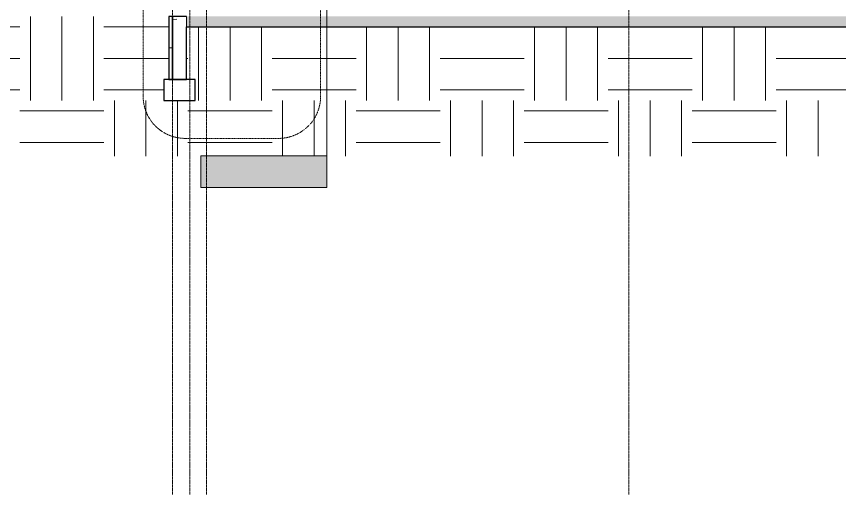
# Model space of a CAD drawing. Header units: inches. Extents: x 21408 to 98131, y -290 to 853.
# Drawn here: x 31417.1 to 31887.3, y -273.2 to 0 of the extents above; entities that cross this region are included whole.
import ezdxf

# ---------------------------------------------------------------- set-up
doc = ezdxf.new("R2010")
doc.units = ezdxf.units.IN
doc.header["$MEASUREMENT"] = 0
doc.linetypes.add('Dash Dot 3_16_', pattern=[0.3125, 0.1875, -0.0625, 0, -0.0625])
doc.linetypes.add('Grid Line 1_2_', pattern=[0.875, 0.5, -0.125, 0.125, -0.125])
for name, color, linetype, lineweight in [('A-ANNO-SYMB', 150, 'Continuous', 9), ('A-FLOR', 192, 'Continuous', 9), ('A-FLOR-MCUT', 51, 'Continuous', 9), ('A-FLOR-PATT', 8, 'Continuous', 25), ('A-WALL', 113, 'Continuous', 9), ('A-WALL-PATT', 111, 'Continuous', 25), ('C-TOPO', 7, 'Continuous', 9), ('G-ANNO-SYMB', 111, 'Continuous', 9), ('L-SITE-WALL', 31, 'Continuous', 9), ('S-FNDN', 32, 'Continuous', 9), ('S-GRID', 1, 'Continuous', 9)]:
    doc.layers.add(name, color=color, linetype=linetype, lineweight=lineweight)
pattern_1 = [(50, (22011.01, 102), (55.0854, -4.8198), [5.76, -63.36]), (355, (22011.01, 102), (-10.6557, 57.7685), [4.608, -50.688]), (100.451, (22015.6, 101.6), (44.4295, 52.9487), [4.895, -53.848]), (46.184, (22011.01, 117.36), (81.9644, -12.712), [8.64, -95.04]), (96.636, (22017.84, 116.3), (71.7815, 74.8124), [7.343, -80.772]), (351.184, (22011.01, 117.36), (71.782, 74.8124), [6.912, -76.032]), (21, (22018.69, 113.52), (45.842, -30.9215), [5.76, -63.36]), (326, (22018.69, 113.52), (18.687, 55.6915), [4.608, -50.688]), (71.451, (22022.51, 110.943), (64.529, 24.77), [4.895, -53.848]), (37.5, (22011.012, 102), (0.9339, 25.5668), [2.534, -47.539, 2.534, -48.922, -50.88]), (37.5, (22011.012, 102), (0.9339, 25.5668), [-101.53, 2.534, -48.346]), (7.5, (22011.012, 102), (20.204, 30.2913), [2.534, -26.803, 2.534, -46.387, -19.392]), (7.5, (22011.012, 102), (20.204, 30.2913), [-78.259, 2.534, -16.858]), (327.5, (21993.885, 102), (40.9978, -1.7324), [2.534, -16.666, 2.534, -57.37, -79.488]), (327.5, (21993.885, 102), (40.9978, -1.7324), [-79.104, 2.534, -76.954]), (317.5, (21986.205, 102), (44.7889, 7.6878), [2.534, -22.426, 2.534, -37.248, -56.448]), (317.5, (21986.205, 102), (44.7889, 7.6878), [-64.742, 2.534, -53.914])]
pattern_2 = [(0, (22011.01, 102), (48, 48), [48, -48]), (0, (22011.01, 120), (48, 48), [48, -48]), (0, (22011.01, 138), (48, 48), [48, -48]), (90, (22017.01, 144), (-48, 48), [48, -48]), (90, (22035.01, 144), (-48, 48), [48, -48]), (90, (22053.01, 144), (-48, 48), [48, -48])]

# ---------------------------------------------------------------- blocks, each defined once
blk = doc.blocks.new('Struct_Xcel_Sports Complex_rvt-3-Building Section - North_South looking East _ Fitness Center')
at = {"layer": 'A-FLOR-PATT', "lineweight": 9}
h = blk.add_hatch(dxfattribs=at)
h.set_pattern_fill('FP_42', style=0, pattern_type=2)
h.set_pattern_definition(pattern_1)
h.paths.add_polyline_path([(21132.3, -6), (22790.8, -6), (22790.8, 0), (21132.3, 0), (21132.3, -1.69)], flags=0)
at = {"layer": 'A-WALL-PATT', "lineweight": 9}
h = blk.add_hatch(dxfattribs=at)
h.set_pattern_fill('FP_42', style=0, pattern_type=2)
h.set_pattern_definition(pattern_1)
h.paths.add_polyline_path([(21132.3, -36), (21132.3, 0), (21124.3, 0), (21124.3, -36)], flags=0)
at = {"layer": 'S-FNDN'}
h = blk.add_hatch(dxfattribs=at)
h.set_pattern_fill('FP_42', color=256, style=0, pattern_type=2)
h.set_pattern_definition(pattern_1)
h.paths.add_polyline_path([(21119.3, -48), (21137.3, -48), (21137.3, -36), (21119.3, -36), (21119.3, -40.76)], flags=0)
at = {"layer": 'A-FLOR', "color": 250, "lineweight": 25}
blk.add_line((21132.3, -6), (22790.8, -6), dxfattribs=at)
at = {"layer": 'A-FLOR-MCUT', "color": 7}
blk.add_line((21132.3, 0), (21132.3, -6), dxfattribs=at)
at = {"layer": 'A-WALL', "color": 7}
blk.add_line((21132.3, -6), (21132.3, 0), dxfattribs=at)
at = {"layer": 'L-SITE-WALL', "color": 250, "lineweight": 25}
for p, q in [((21132.3, 0), (21124.3, 0)), ((21124.3, 0), (21124.3, -36)), ((21132.3, -36), (21132.3, -6)), ((21124.3, -36), (21132.3, -36))]:
    blk.add_line(p, q, dxfattribs=at)
at = {"layer": 'S-FNDN', "color": 250, "lineweight": 25}
for p, q in [((21137.3, -36), (21119.3, -36)), ((21119.3, -36), (21119.3, -48)), ((21137.3, -48), (21137.3, -36)), ((21119.3, -48), (21137.3, -48))]:
    blk.add_line(p, q, dxfattribs=at)
blk = doc.blocks.new('Section - 3_32_ x 3_8_-18514-Building Section - North_South looking East _ Fitness Center')
at = {"layer": 'G-ANNO-SYMB'}
blk.add_hatch(color=256, dxfattribs=at).paths.add_polyline_path([(22320.83, -79.66), (22248.83, -79.66), (22248.83, -97.66), (22320.83, -97.66)], flags=0)
for p, q in [((22248.83, -97.66), (22248.83, -79.66)), ((22248.83, -79.66), (22320.83, -79.66)), ((22320.83, -79.66), (22320.83, -97.66)), ((22320.83, -97.66), (22248.83, -97.66))]:
    blk.add_line(p, q, dxfattribs=at)

msp = doc.modelspace()

# ---------------------------------------------------------------- hatches: boundary and pattern name
at = {"layer": 'A-WALL-PATT', "lineweight": 9}
h = msp.add_hatch(dxfattribs=at)
h.set_pattern_fill('FP_34', color=256, style=0, pattern_type=2)
h.set_pattern_definition([(0, (22011.012, 102), (0, 24), []), (90, (22011.012, 102), (-24, 1e-15), [])])
h.paths.add_polyline_path([(31504.19, -36), (31506.19, -36), (31506.19, 0), (31504.19, 0), (31504.19, -1.69)], flags=0)
at = {"layer": 'C-TOPO'}
h = msp.add_hatch(dxfattribs=at)
h.set_pattern_fill('FP_30', color=256, style=0, pattern_type=2)
h.set_pattern_definition(pattern_2)
h.paths.add_polyline_path([(31479.22, -79.83), (31506.84, -79.83), (31506.84, -48), (31501.19, -48), (31501.19, -36), (31504.19, -36), (31504.19, 0), (30936.95, 0), (30936.95, -79.83), (31449.14, -79.83)], flags=0)
h = msp.add_hatch(dxfattribs=at)
h.set_pattern_fill('FP_30', color=256, style=0, pattern_type=2)
h.set_pattern_definition(pattern_2)
h.paths.add_polyline_path([(32641.23, -79.83), (33180.69, -79.83), (33180.69, -48), (33167.69, -48), (33167.69, -36), (33172.69, -36), (33172.69, -6), (31514.19, -6), (31514.19, -36), (31519.19, -36), (31519.19, -48), (31506.84, -48), (31506.84, -79.83), (32533.15, -79.83)], flags=0)

# ---------------------------------------------------------------- linework, layer by layer
at = {"layer": 'A-ANNO-SYMB', "linetype": 'Dash Dot 3_16_'}
for p, q in [((31489.43, 452.37), (31489.43, -45.66)), ((31590.82, -45.66), (31590.82, 452.37)), ((31513.43, -69.66), (31566.82, -69.66))]:
    msp.add_line(p, q, dxfattribs=at)
for centre, start, end in [((31513.43, -45.66), 180, 270), ((31566.82, -45.66), 270, 360)]:
    msp.add_arc(centre, 24, start, end, dxfattribs=at)
at = {"layer": 'G-ANNO-SYMB'}
msp.add_line((31594.41, 737.16), (31594.41, -79.66), dxfattribs=at)
at = {"layer": 'L-SITE-WALL', "lineweight": 25}
for p, q in [((31506.19, 0), (31504.19, 0)), ((31504.19, 0), (31504.19, -36)), ((31506.19, -36), (31506.19, 0)), ((31504.19, -36), (31506.19, -36))]:
    msp.add_line(p, q, dxfattribs=at)
at = {"layer": 'S-GRID', "linetype": 'Grid Line 1_2_'}
for p, q in [((31506.19, -273.16), (31506.19, 738.66)), ((31516.19, -273.16), (31516.19, 738.66)), ((31525.69, -273.16), (31525.69, 738.66)), ((31766.94, -273.16), (31766.94, 738.66)), ((31766.94, -273.16), (31766.94, 738.66))]:
    msp.add_line(p, q, dxfattribs=at)

# ---------------------------------------------------------------- block references
at = {"color": 90, "lineweight": 5}
msp.add_blockref('Struct_Xcel_Sports Complex_rvt-3-Building Section - North_South looking East _ Fitness Center', (10381.89, 0), dxfattribs=at)
at = {"layer": 'G-ANNO-SYMB', "extrusion": (0, 0, -1)}
msp.add_blockref('Section - 3_32_ x 3_8_-18514-Building Section - North_South looking East _ Fitness Center', (-53843.25, 0), dxfattribs=at)

doc.saveas('drawing.dxf')
